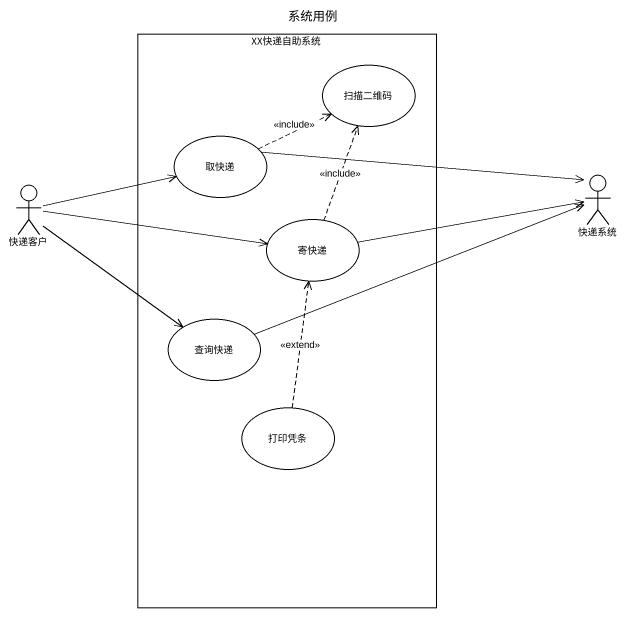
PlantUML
@startuml
title 系统用例
rectangle XX快递自助系统 {
  usecase 扫描二维码
  usecase 取快递
  usecase 寄快递
  usecase 查询快递
  usecase 打印凭条
}
actor 快递客户
actor 快递系统
取快递 .right.> 扫描二维码 : <<include>>
取快递 -right-> 快递系统
快递客户 -right-> 取快递
快递客户 -right-> 寄快递
快递客户 --> 查询快递
寄快递 .up.> 扫描二维码 : <<include>>
寄快递 -right-> 快递系统
查询快递 -right-> 快递系统
打印凭条 .up.> 寄快递 : <<extend>>
@enduml
